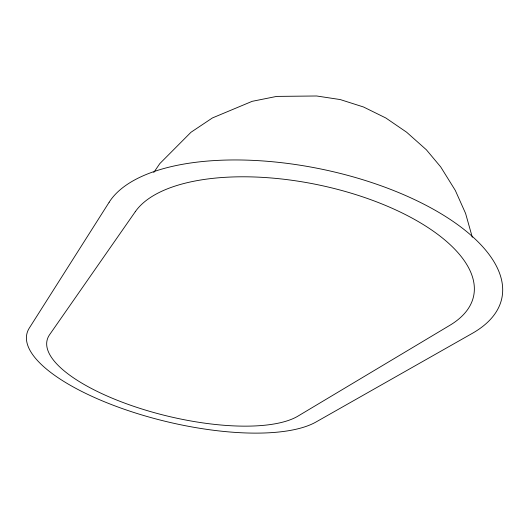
<?xml version="1.0" encoding="UTF-8"?>
<svg xmlns="http://www.w3.org/2000/svg" width="529" height="529" viewBox="0 0 529 529"><rect width="100%" height="100%" fill="white"/><g stroke="black" fill="none" stroke-linecap="round" stroke-linejoin="round"><path stroke-width="0.79" d="M153.76 172.494L159.804 163.613L190.982 132.263L212.4 117.954L252.188 101.323L276.667 96.404L316.653 95.987L340.259 99.571L363.509 106.99L385.82 117.98L406.636 132.224L426.354 149.767L440.69 166.906L455.317 190.433L465.58 213.405L472.298 237.257M109.139 202.257L29.34 328.013A155.5 52.675 13.6 0 0 131.443 411.688A155.5 52.675 13.6 0 0 316.005 422.003L472.245 333.396A203.407 89.99 11.6 0 0 382.064 186.148A203.407 89.99 11.6 0 0 109.139 202.257M135.285 211.706L49.62 334.665A134.525 45.487 13.6 0 0 137.48 407.575A134.525 45.487 13.6 0 0 297.999 416.098L449.848 325.309A175.74 77.512 11.6 0 0 370.188 199.473A175.74 77.512 11.6 0 0 135.285 211.706"/></g></svg>
